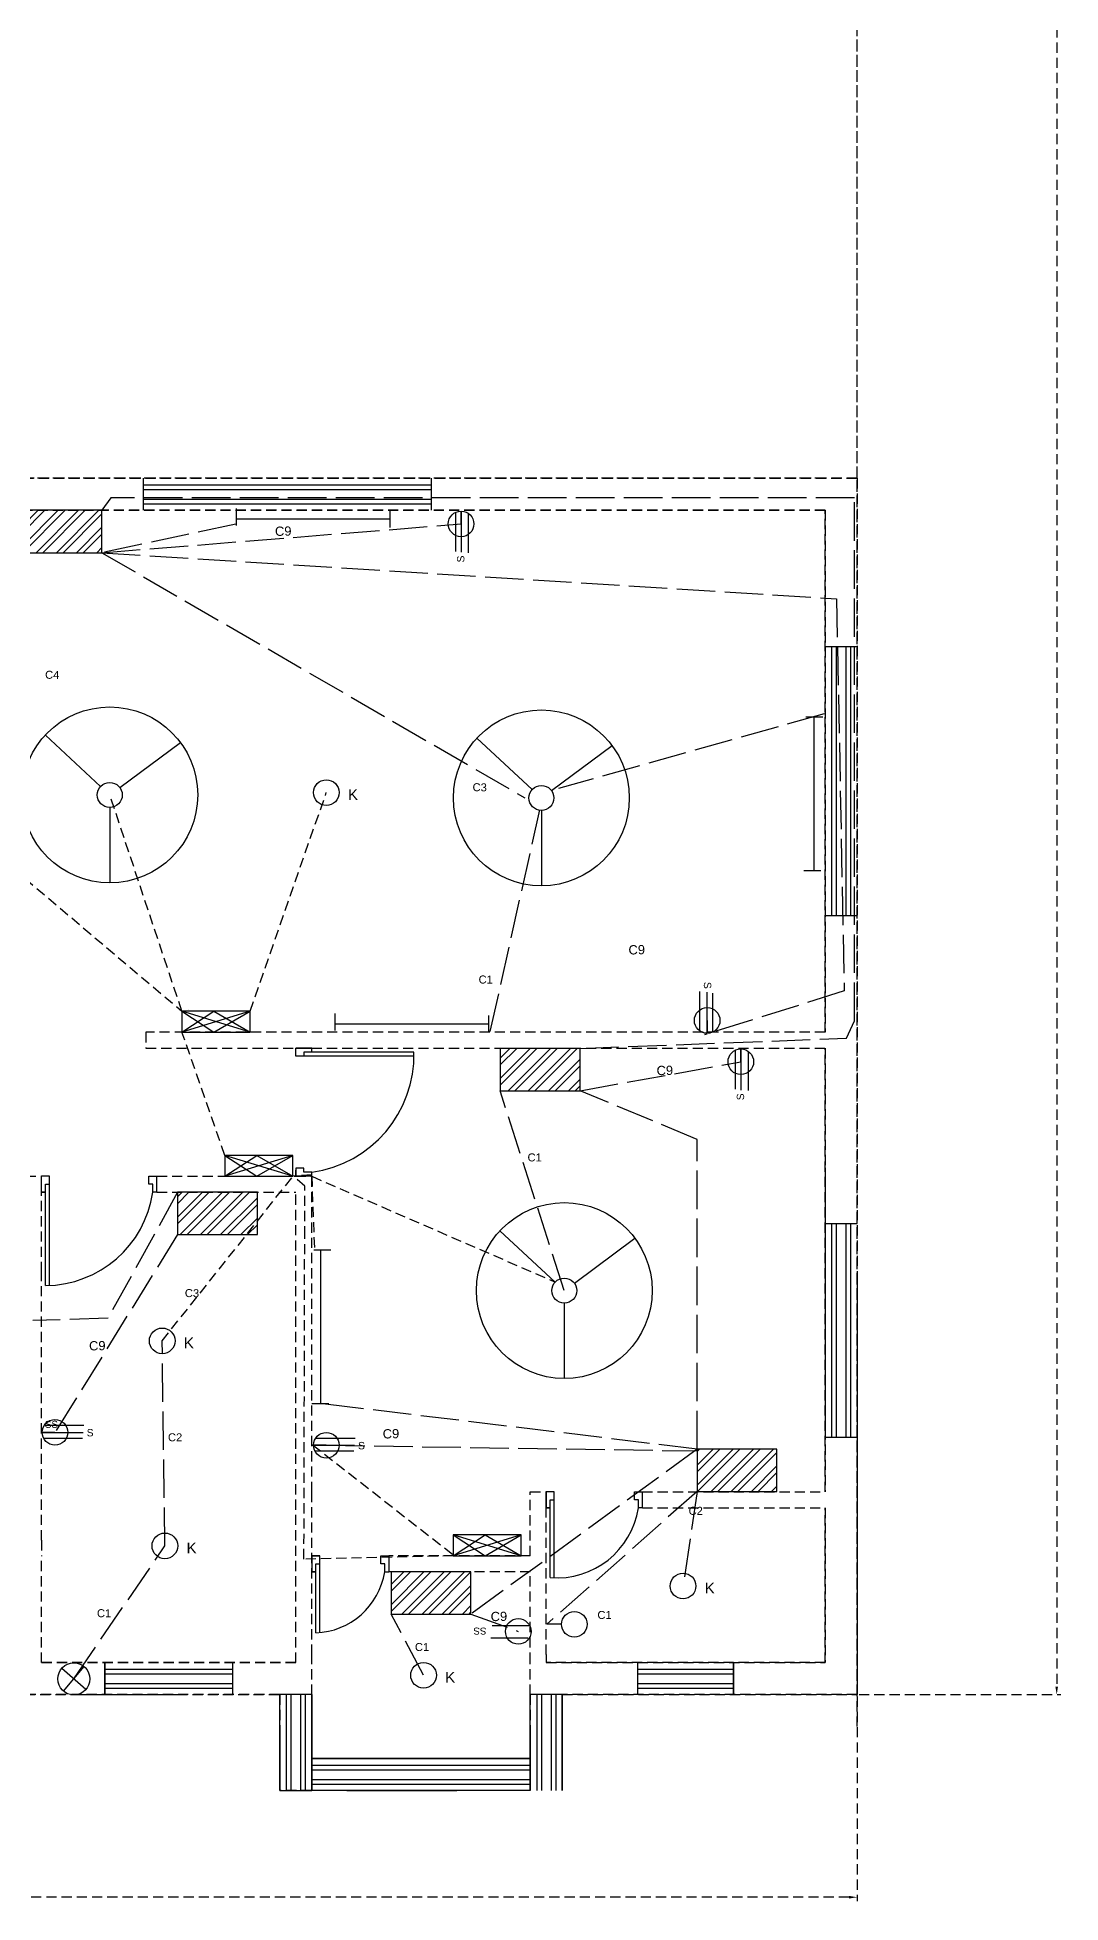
# Model space of a CAD drawing. Header units: millimetres. Extents: x 5814 to 14117, y 764 to 2474.
# Drawn here: x 12419 to 12739, y 1003 to 1586 of the extents above; entities that cross this region are included whole.
import ezdxf

# ---------------------------------------------------------------- set-up
doc = ezdxf.new("R2010")
doc.units = ezdxf.units.MM
doc.linetypes.add('ACAD_ISO02W100', pattern=[15, 12, -3])
doc.linetypes.add('HIDDEN2', pattern=[4.7625, 3.175, -1.5875])
doc.layers.get('0').update_dxf_attribs({"linetype": 'HIDDEN2'})
for name, color, linetype in [('conduit', 7, 'ACAD_ISO02W100'), ('doors', 6, 'Continuous'), ('emfittings', 7, 'Continuous'), ('fittings', 7, 'Continuous'), ('windows', 40, 'Continuous')]:
    doc.layers.add(name, color=color, linetype=linetype)
doc.layers.add('emconduit', color=1, linetype='HIDDEN2', plot=False)
doc.styles.get("Standard").update_dxf_attribs({"font": 'arial.ttf', "height": 4})
doc.dimstyles.new('dim', dxfattribs={"dimtxt": 16, "dimasz": 2.5, "dimexe": 1.25, "dimexo": 0.625, "dimtad": 1, "dimlunit": 4, "dimtxsty": 'Standard', "dimcen": 2.5, "dimadec": 0, "dimazin": 0, "dimtfac": 1, "dimtmove": 0, "dimatfit": 3, "dimfxl": 1, "dimarcsym": 0})

# ---------------------------------------------------------------- blocks, each defined once
blk = doc.blocks.new('*D35')
at = {"color": 0, "lineweight": -2, "transparency": 16777216}
for p, q in [((12676.13, 2444.25), (12739.15, 2444.25)), ((12737.9, 2441.75), (12737.9, 1070.88)), ((12676.13, 1068.38), (12739.15, 1068.38))]:
    blk.add_line(p, q, dxfattribs=at)
at = {"color": 0, "transparency": 16777216}
for points in [[(12737.48, 2441.75), (12738.31, 2441.75), (12737.9, 2444.25)], [(12737.48, 1070.88), (12738.31, 1070.88), (12737.9, 1068.38)]]:
    blk.add_solid(points, dxfattribs=at)
at = {"layer": 'Defpoints', "color": 0, "transparency": 16777216}
for p in [(12675.51, 2444.25), (12675.51, 1068.38), (12737.9, 1068.38)]:
    blk.add_point(p, dxfattribs=at)
at = {"color": 0, "transparency": 16777216, "insert": (12718.43, 1756.31), "char_height": 16, "attachment_point": 5, "rotation": 90}
blk.add_mtext('114\'-7{\\H1x;\\S3/4;}"', dxfattribs=at)
blk = doc.blocks.new('*D36')
at = {"color": 0, "lineweight": -2, "transparency": 16777216}
for p, q in [((10978.41, 1067.75), (10978.41, 1003.83)), ((12675.51, 1067.75), (12675.51, 1003.83)), ((12673.01, 1005.08), (10980.91, 1005.08))]:
    blk.add_line(p, q, dxfattribs=at)
at = {"color": 0, "transparency": 16777216}
for points in [[(10980.91, 1005.5), (10980.91, 1004.67), (10978.41, 1005.08)], [(12673.01, 1005.5), (12673.01, 1004.67), (12675.51, 1005.08)]]:
    blk.add_solid(points, dxfattribs=at)
at = {"layer": 'Defpoints', "color": 0, "transparency": 16777216}
for p in [(10978.41, 1068.38), (12675.51, 1068.38), (10978.41, 1005.08)]:
    blk.add_point(p, dxfattribs=at)
at = {"color": 0, "transparency": 16777216, "insert": (11830.99, 1013.88), "char_height": 16, "attachment_point": 5}
blk.add_mtext('141\'-5"', dxfattribs=at)

msp = doc.modelspace()

# ---------------------------------------------------------------- hatches: boundary and pattern name
at = {"layer": 'fittings'}
h = msp.add_hatch(dxfattribs=at)
h.set_pattern_fill('ANSI32', color=256, scale=0.468168)
h.set_pattern_definition([(45, (11034.608, 942.5436), (-3.1532, 3.1532), []), (45, (11036.71, 942.5436), (-3.1532, 3.1532), [])])
h.paths.add_polyline_path([(12439.551, 1425.123), (12439.551, 1438.351), (12414.601, 1438.351), (12414.601, 1425.123)])
h = msp.add_hatch(dxfattribs=at)
h.set_pattern_fill('ANSI32', color=256, scale=0.468168)
h.set_pattern_definition([(45, (11184.0164, 1110.647), (-3.1532, 3.1532), []), (45, (11186.1186, 1110.647), (-3.1532, 3.1532), [])])
h.paths.add_polyline_path([(12588.96, 1257.02), (12588.96, 1270.248), (12564.009, 1270.248), (12564.009, 1257.02)])
h = msp.add_hatch(dxfattribs=at)
h.set_pattern_fill('ANSI32', color=256, scale=0.468168)
h.set_pattern_definition([(45, (11083.2004, 1155.5873), (-3.1532, 3.1532), []), (45, (11085.3025, 1155.5873), (-3.1532, 3.1532), [])])
h.paths.add_polyline_path([(12488.144, 1212.079), (12488.144, 1225.308), (12463.193, 1225.308), (12463.193, 1212.079)])
h = msp.add_hatch(dxfattribs=at)
h.set_pattern_fill('ANSI32', color=256, scale=0.468168)
h.set_pattern_definition([(45, (11245.543, 1235.8175), (-3.1532, 3.1532), []), (45, (11247.645, 1235.8175), (-3.1532, 3.1532), [])])
h.paths.add_polyline_path([(12650.486, 1131.849), (12650.486, 1145.077), (12625.536, 1145.077), (12625.536, 1131.849)])
h = msp.add_hatch(dxfattribs=at)
h.set_pattern_fill('ANSI32', color=256, scale=0.468168)
h.set_pattern_definition([(45, (11149.935, 1274.1594), (-3.1532, 3.1532), []), (45, (11152.0373, 1274.1594), (-3.1532, 3.1532), [])])
h.paths.add_polyline_path([(12554.878, 1093.507), (12554.878, 1106.735), (12529.928, 1106.735), (12529.928, 1093.507)])

# ---------------------------------------------------------------- linework, layer by layer
for p, q in [((12675.505, 1058.379), (12675.505, 2434.248)), ((12675.505, 1448.362), (12675.505, 1592.362)), ((12665.505, 1448.362), (12305.505, 1448.362)), ((12665.505, 1448.362), (12305.505, 1448.362)), ((12675.505, 1068.379), (12675.505, 1448.362)), ((12665.505, 1438.379), (12224.484, 1438.379)), ((12665.505, 1438.379), (12224.484, 1438.379)), ((12665.505, 1438.362), (12257.505, 1438.362)), ((12665.505, 1438.362), (12257.505, 1438.362)), ((12486.532, 1438.362), (12486.532, 1438.379)), ((12665.505, 1438.362), (12512.554, 1438.362)), ((12665.505, 1438.362), (12512.554, 1438.362)), ((12665.505, 1275.322), (12665.505, 1438.379)), ((12665.505, 1275.322), (12665.505, 1438.379)), ((12665.505, 1275.322), (12453.307, 1275.322)), ((12453.307, 1275.322), (12453.307, 1270.322)), ((12453.307, 1272.822), (12453.307, 1272.822)), ((12453.307, 1270.322), (12500.106, 1270.322)), ((12505.106, 1270.322), (12500.106, 1270.322)), ((12505.106, 1270.322), (12665.505, 1270.322)), ((12665.505, 1131.731), (12665.505, 1270.322)), ((12665.505, 1131.731), (12665.505, 1270.322)), ((12415.718, 1230.308), (12420.718, 1230.308)), ((12415.718, 1230.308), (12420.718, 1230.308)), ((12420.718, 1200.373), (12420.718, 1230.308)), ((12420.718, 1225.308), (12420.718, 1230.308)), ((12456.738, 1230.308), (12500.106, 1230.308)), ((12456.738, 1230.308), (12500.106, 1230.308)), ((12456.738, 1225.308), (12456.738, 1230.308)), ((12500.106, 1230.308), (12505.106, 1230.308)), ((12456.738, 1225.308), (12500.106, 1225.308)), ((12456.738, 1225.308), (12500.106, 1225.308)), ((12420.718, 1116.618), (12420.718, 1200.373)), ((12420.718, 1116.618), (12420.718, 1200.373)), ((12573.413, 1111.731), (12573.413, 1131.731)), ((12573.413, 1131.731), (12578.413, 1131.731)), ((12578.413, 1126.731), (12578.413, 1131.731)), ((12608.432, 1131.731), (12665.505, 1131.731)), ((12608.432, 1126.731), (12608.432, 1131.731)), ((12608.432, 1126.731), (12665.505, 1126.731)), ((12665.505, 1078.379), (12665.505, 1126.731)), ((12665.505, 1078.379), (12665.505, 1126.731)), ((12420.718, 1116.618), (12420.718, 1111.618)), ((12420.718, 1116.618), (12420.718, 1111.618)), ((12420.718, 1078.379), (12420.718, 1111.618)), ((12573.413, 1111.731), (12529.193, 1111.731)), ((12529.193, 1111.731), (12529.193, 1106.731)), ((12573.413, 1106.731), (12529.193, 1106.731)), ((12566.859, 1093.83), (12566.859, 1093.847)), ((12500.106, 1078.379), (12420.718, 1078.379)), ((12505.106, 1068.379), (12505.106, 1080.879)), ((12573.413, 1068.379), (12573.413, 1078.379)), ((12578.413, 1080.879), (12578.413, 1078.379)), ((12665.505, 1078.379), (12578.413, 1078.379)), ((12495.106, 1068.379), (12495.106, 1048.379)), ((12495.106, 1068.379), (12495.106, 1048.379)), ((12505.106, 1068.379), (12505.106, 1048.379)), ((12505.106, 1068.379), (12505.106, 1038.379)), ((12573.413, 1068.379), (12573.413, 1048.379)), ((12675.505, 1068.379), (12583.413, 1068.379)), ((12675.505, 1068.379), (12583.413, 1068.379)), ((12583.413, 1068.379), (12583.413, 1038.379)), ((12495.106, 1048.379), (12495.106, 1038.379)), ((12505.106, 1038.379), (12495.106, 1038.379)), ((12505.106, 1038.379), (12495.106, 1038.379))]:
    msp.add_line(p, q)
for points in [[(12583.413, 1068.379), (12675.505, 1068.379), (12675.505, 1448.362), (12305.505, 1448.362)], [(12305.505, 1448.362), (12675.505, 1448.362), (12675.505, 1068.379), (12583.413, 1068.379)], [(12305.505, 1448.362), (12675.505, 1448.362), (12675.505, 1068.379), (12583.413, 1068.379)], [(12305.505, 1448.362), (12675.505, 1448.362), (12675.505, 1068.379), (12583.413, 1068.379)], [(12665.505, 1275.322), (12665.505, 1438.379), (12224.484, 1438.379)], [(12257.505, 1438.362), (12665.505, 1438.362), (12665.505, 1275.322)], [(12257.505, 1438.362), (12665.505, 1438.362), (12665.505, 1275.322)], [(12665.505, 1270.322), (12665.505, 1131.731)], [(12665.505, 1131.731), (12665.505, 1270.322)], [(12665.505, 1270.322), (12665.505, 1131.731)], [(12505.106, 1131.731), (12505.106, 1230.308)], [(12505.106, 1131.731), (12505.106, 1230.308)], [(12500.106, 1116.618), (12500.106, 1225.308)], [(12500.106, 1116.618), (12500.106, 1225.308)], [(12675.505, 1198.362), (12675.505, 1068.379), (12583.413, 1068.379)], [(12675.505, 1198.362), (12675.505, 1068.379), (12583.413, 1068.379)], [(12505.106, 1080.879), (12505.106, 1131.731)], [(12578.413, 1080.879), (12578.413, 1131.731)], [(12665.505, 1126.731), (12665.505, 1078.379), (12578.413, 1078.379)], [(12578.413, 1078.379), (12665.505, 1078.379), (12665.505, 1126.731)], [(12665.505, 1126.731), (12665.505, 1078.379), (12578.413, 1078.379)], [(12665.505, 1126.731), (12665.505, 1078.379), (12578.413, 1078.379)], [(12665.505, 1126.731), (12665.505, 1078.379), (12578.413, 1078.379)], [(12500.106, 1078.379), (12500.106, 1116.618)], [(12573.413, 1078.379), (12573.413, 1106.731)], [(12500.106, 1078.379), (12420.718, 1078.379)], [(12420.718, 1078.379), (12500.106, 1078.379)], [(12500.106, 1078.379), (12420.718, 1078.379)], [(12272.597, 1068.379), (12495.106, 1068.379)], [(12495.106, 1068.379), (12272.597, 1068.379)], [(12495.106, 1068.379), (12272.597, 1068.379)], [(12495.106, 1068.379), (12272.597, 1068.379)], [(12495.106, 1068.379), (12277.597, 1068.379)], [(12495.106, 1068.379), (12277.597, 1068.379)], [(12495.106, 1068.379), (12277.597, 1068.379)], [(12495.106, 1068.379), (12277.597, 1068.379)]]:
    msp.add_lwpolyline(points)
at = {"layer": 'conduit'}
for p, q in [((12442.295, 1442.237), (12439.551, 1438.351)), ((12674.68, 1442.237), (12442.295, 1442.237)), ((12674.68, 1278.859), (12674.68, 1442.237)), ((12439.551, 1425.123), (12551.788, 1434.105)), ((12481.413, 1434.019), (12439.551, 1425.123)), ((12439.551, 1425.123), (12571.73, 1348.53)), ((12439.551, 1425.123), (12669.107, 1410.743)), ((12669.107, 1410.743), (12671.486, 1288.206)), ((12665.266, 1374.813), (12582.241, 1351.441)), ((12560.905, 1275.555), (12576.41, 1344.782)), ((12671.486, 1288.206), (12627.874, 1274.473)), ((12672.205, 1273.465), (12674.68, 1278.859)), ((12588.96, 1270.248), (12672.205, 1273.465)), ((12588.96, 1257.02), (12639.188, 1266.082)), ((12584.037, 1194.597), (12564.009, 1257.02)), ((12564.009, 1257.02), (12588.96, 1257.02)), ((12625.536, 1241.844), (12588.96, 1257.02)), ((12625.536, 1145.077), (12625.536, 1241.844)), ((12463.193, 1225.308), (12441.482, 1185.983)), ((12463.193, 1212.079), (12424.88, 1150.314)), ((12441.482, 1185.983), (12418, 1185.242)), ((12459.231, 1114.838), (12458.382, 1178.894)), ((12625.536, 1145.077), (12507.838, 1159.305)), ((12509.665, 1146.286), (12625.536, 1144.515)), ((12625.536, 1145.077), (12554.878, 1093.507)), ((12625.536, 1131.849), (12578.543, 1090.352)), ((12625.536, 1131.849), (12621.138, 1102.312)), ((12430.762, 1073.28), (12459.231, 1114.838)), ((12540.046, 1074.43), (12529.928, 1093.507)), ((12529.928, 1093.507), (12554.878, 1093.507)), ((12554.878, 1093.507), (12569.653, 1088.133))]:
    msp.add_line(p, q, dxfattribs=at)
at = {"layer": 'doors'}
for p, q in [((12500.106, 1267.822), (12500.106, 1270.322)), ((12500.106, 1270.322), (12505.106, 1270.322)), ((12420.718, 1225.308), (12421.968, 1225.308)), ((12420.718, 1225.308), (12421.968, 1225.308)), ((12505.106, 1111.731), (12505.106, 1106.731)), ((12505.106, 1111.731), (12505.106, 1106.731)), ((12505.106, 1106.731), (12506.356, 1106.731)), ((12505.106, 1106.731), (12506.356, 1106.731))]:
    msp.add_line(p, q, dxfattribs=at)
at = {"layer": 'doors', "color": 215, "true_color": 0xa953a0}
for p, q in [((12500.106, 1267.822), (12500.106, 1270.322)), ((12505.106, 1270.322), (12500.106, 1270.322)), ((12528.857, 1267.822), (12500.106, 1267.822)), ((12537.03, 1267.822), (12500.106, 1267.822)), ((12528.821, 1269.072), (12502.606, 1269.072)), ((12502.606, 1269.072), (12502.606, 1267.822)), ((12537.053, 1269.072), (12502.606, 1269.072)), ((12502.606, 1269.072), (12502.606, 1267.822)), ((12423.218, 1230.308), (12420.718, 1230.308)), ((12420.718, 1225.308), (12420.718, 1230.308)), ((12423.218, 1230.308), (12420.718, 1230.308)), ((12420.718, 1225.308), (12420.718, 1230.308)), ((12423.218, 1196.18), (12423.218, 1230.308)), ((12423.218, 1196.18), (12423.218, 1230.308)), ((12454.238, 1227.808), (12454.238, 1230.308)), ((12454.238, 1227.808), (12454.238, 1230.308)), ((12454.238, 1230.308), (12456.738, 1230.308)), ((12454.238, 1227.808), (12454.238, 1230.308)), ((12454.238, 1227.808), (12454.238, 1230.308)), ((12454.238, 1230.308), (12456.738, 1230.308)), ((12456.738, 1225.308), (12456.738, 1230.308)), ((12456.738, 1225.308), (12456.738, 1230.308)), ((12502.606, 1232.803), (12500.106, 1232.803)), ((12500.106, 1232.803), (12500.106, 1230.303)), ((12502.606, 1232.803), (12500.106, 1232.803)), ((12500.106, 1232.803), (12500.106, 1230.303)), ((12505.106, 1230.303), (12500.106, 1230.303)), ((12505.106, 1230.303), (12500.106, 1230.303)), ((12502.606, 1231.553), (12502.606, 1232.803)), ((12502.606, 1231.553), (12502.606, 1232.803)), ((12505.106, 1231.553), (12502.606, 1231.553)), ((12505.106, 1231.553), (12502.606, 1231.553)), ((12505.106, 1230.303), (12505.106, 1231.553)), ((12505.106, 1230.303), (12505.106, 1231.553)), ((12421.968, 1196.145), (12421.968, 1227.808)), ((12421.968, 1227.808), (12423.218, 1227.808)), ((12421.968, 1196.145), (12421.968, 1227.808)), ((12421.968, 1227.808), (12423.218, 1227.808)), ((12455.488, 1227.808), (12454.238, 1227.808)), ((12455.488, 1227.808), (12454.238, 1227.808)), ((12455.488, 1225.308), (12455.488, 1227.808)), ((12455.488, 1225.308), (12455.488, 1227.808)), ((12455.488, 1225.308), (12455.488, 1227.808)), ((12455.488, 1225.308), (12455.488, 1227.808)), ((12456.738, 1225.308), (12455.488, 1225.308)), ((12456.738, 1225.308), (12455.488, 1225.308)), ((12578.413, 1131.731), (12578.413, 1126.731)), ((12580.913, 1131.731), (12578.413, 1131.731)), ((12578.413, 1126.731), (12578.413, 1131.731)), ((12580.913, 1107.774), (12580.913, 1131.731)), ((12580.913, 1104.854), (12580.913, 1131.731)), ((12605.932, 1129.231), (12605.932, 1131.731)), ((12605.932, 1129.231), (12605.932, 1131.731)), ((12605.932, 1131.731), (12608.432, 1131.731)), ((12608.432, 1126.731), (12608.432, 1131.731)), ((12578.413, 1126.731), (12579.663, 1126.731)), ((12579.663, 1126.731), (12578.413, 1126.731)), ((12579.663, 1107.677), (12579.663, 1129.231)), ((12579.663, 1129.231), (12580.913, 1129.231)), ((12579.663, 1104.92), (12579.663, 1129.231)), ((12579.663, 1129.231), (12580.913, 1129.231)), ((12607.182, 1129.231), (12605.932, 1129.231)), ((12607.182, 1126.731), (12607.182, 1129.231)), ((12607.182, 1126.731), (12607.182, 1129.231)), ((12608.432, 1126.731), (12607.182, 1126.731)), ((12505.106, 1111.731), (12507.606, 1111.731)), ((12507.606, 1111.731), (12505.106, 1111.731)), ((12505.106, 1111.731), (12507.606, 1111.731)), ((12506.356, 1087.677), (12506.356, 1109.231)), ((12506.356, 1109.231), (12507.606, 1109.231)), ((12506.356, 1087.677), (12506.356, 1109.231)), ((12506.356, 1109.231), (12507.606, 1109.231)), ((12507.606, 1087.758), (12507.606, 1111.731)), ((12507.606, 1087.774), (12507.606, 1111.731)), ((12526.693, 1111.731), (12529.193, 1111.731)), ((12526.693, 1111.731), (12529.193, 1111.731)), ((12526.693, 1109.231), (12526.693, 1111.731)), ((12527.943, 1109.231), (12526.693, 1109.231)), ((12527.943, 1106.731), (12527.943, 1109.231)), ((12529.193, 1111.731), (12529.193, 1106.731)), ((12506.356, 1106.731), (12505.106, 1106.731)), ((12527.943, 1106.731), (12529.193, 1106.731))]:
    msp.add_line(p, q, dxfattribs=at)
at = {"layer": 'doors'}
msp.add_lwpolyline([(12500.106, 1267.822), (12500.106, 1270.322)], dxfattribs=at)
at = {"layer": 'doors', "color": 215, "true_color": 0xa953a0}
for points in [[(12505.106, 1269.072), (12505.106, 1270.322)], [(12505.106, 1269.072), (12505.106, 1270.322)], [(12500.106, 1230.303), (12500.106, 1232.248)], [(12500.106, 1230.303), (12500.106, 1232.248)], [(12421.968, 1225.308), (12420.718, 1225.308)], [(12421.968, 1225.308), (12420.718, 1225.308)], [(12579.663, 1126.731), (12578.413, 1126.731)]]:
    msp.add_lwpolyline(points, dxfattribs=at)
for centre, radius, start, end in [((12500.045, 1268.223), 37.018, 277.858904, 1.314978), ((12421.614, 1230.397), 34.254, 270.592849, 351.455243), ((12421.614, 1230.397), 34.254, 270.592849, 351.455243), ((12581.639, 1130.693), 25.849, 265.615091, 351.184415), ((12505.51, 1110.391), 22.73, 272.134277, 350.734527)]:
    msp.add_arc(centre, radius, start, end, dxfattribs=at)
at = {"layer": 'emconduit'}
for p, q in [((12350.118, 1378.682), (12464.544, 1281.861)), ((12464.544, 1281.861), (12442.007, 1349.448)), ((12485.85, 1281.861), (12509.672, 1350.175)), ((12477.949, 1236.852), (12464.544, 1275.322)), ((12458.382, 1178.894), (12499.255, 1230.313)), ((12505.106, 1230.763), (12499.255, 1230.313)), ((12502.958, 1227.235), (12499.255, 1230.313)), ((12505.106, 1230.308), (12581.179, 1197.253)), ((12505.106, 1230.303), (12505.963, 1207.184)), ((12502.921, 1211.538), (12502.958, 1227.235)), ((12502.685, 1110.72), (12502.921, 1211.538)), ((12549.142, 1112.131), (12505.371, 1146.336)), ((12549.256, 1111.75), (12502.685, 1110.72))]:
    msp.add_line(p, q, dxfattribs=at)
at = {"layer": 'emfittings'}
for p, q in [((12464.544, 1275.322), (12474.572, 1281.861)), ((12485.85, 1275.322), (12464.544, 1281.861)), ((12464.544, 1281.861), (12474.572, 1275.322)), ((12485.85, 1281.861), (12464.544, 1275.322)), ((12474.572, 1281.861), (12485.85, 1275.322)), ((12474.572, 1275.322), (12485.85, 1281.861)), ((12477.949, 1230.313), (12487.977, 1236.852)), ((12499.255, 1230.313), (12477.949, 1236.852)), ((12477.949, 1236.852), (12487.977, 1230.313)), ((12499.255, 1236.852), (12477.949, 1230.313)), ((12487.977, 1236.852), (12499.255, 1230.313)), ((12487.977, 1230.313), (12499.255, 1236.852)), ((12549.256, 1111.75), (12559.284, 1118.289)), ((12570.562, 1111.75), (12549.256, 1118.289)), ((12549.256, 1118.289), (12559.284, 1111.75)), ((12570.562, 1118.289), (12549.256, 1111.75)), ((12559.284, 1118.289), (12570.562, 1111.75)), ((12559.284, 1111.75), (12570.562, 1118.289))]:
    msp.add_line(p, q, dxfattribs=at)
for points in [[(12464.544, 1275.322), (12485.85, 1275.322), (12485.85, 1281.861), (12464.544, 1281.861)], [(12477.949, 1230.313), (12499.255, 1230.313), (12499.255, 1236.852), (12477.949, 1236.852)], [(12549.256, 1111.75), (12570.562, 1111.75), (12570.562, 1118.289), (12549.256, 1118.289)]]:
    msp.add_lwpolyline(points, close=True, dxfattribs=at)
at = {"layer": 'fittings'}
for p, q in [((12481.628, 1433.634), (12481.628, 1438.941)), ((12481.628, 1435.69), (12521.281, 1435.69)), ((12481.628, 1435.69), (12529.628, 1435.69)), ((12521.281, 1435.69), (12529.628, 1435.69)), ((12529.628, 1433.037), (12529.628, 1438.344)), ((12550.016, 1437.579), (12550.016, 1425.533)), ((12551.788, 1434.105), (12551.788, 1438.004)), ((12551.788, 1438.004), (12551.788, 1425.257)), ((12554.039, 1437.289), (12554.039, 1425.105)), ((12664.786, 1373.711), (12659.478, 1373.711)), ((12662.132, 1365.364), (12662.132, 1373.711)), ((12662.132, 1325.711), (12662.132, 1373.711)), ((12439.148, 1352.105), (12421.883, 1368.151)), ((12445.142, 1351.772), (12464.077, 1365.809)), ((12574.012, 1351.169), (12556.747, 1367.215)), ((12580.005, 1350.837), (12598.94, 1364.874)), ((12662.132, 1325.711), (12662.132, 1365.364)), ((12442.007, 1345.546), (12442.007, 1321.975)), ((12576.87, 1344.61), (12576.87, 1321.039)), ((12664.188, 1325.711), (12658.881, 1325.711)), ((12626.432, 1275.803), (12626.432, 1287.987)), ((12628.684, 1275.087), (12628.684, 1287.835)), ((12630.455, 1275.513), (12630.455, 1287.559)), ((12512.476, 1275.858), (12512.476, 1281.166)), ((12512.476, 1277.915), (12552.129, 1277.915)), ((12512.476, 1277.915), (12560.476, 1277.915)), ((12552.129, 1277.915), (12560.476, 1277.915)), ((12560.476, 1275.261), (12560.476, 1280.568)), ((12628.684, 1278.987), (12628.684, 1275.087)), ((12637.416, 1269.556), (12637.416, 1257.51)), ((12639.188, 1266.082), (12639.188, 1269.981)), ((12639.188, 1269.981), (12639.188, 1257.234)), ((12641.439, 1269.266), (12641.439, 1257.082)), ((12581.179, 1197.253), (12563.914, 1213.3)), ((12505.782, 1207.305), (12511.089, 1207.305)), ((12507.838, 1207.305), (12507.838, 1167.651)), ((12507.838, 1207.305), (12507.838, 1159.305)), ((12587.172, 1196.921), (12606.107, 1210.958)), ((12584.037, 1190.694), (12584.037, 1167.124)), ((12507.838, 1167.651), (12507.838, 1159.305)), ((12505.184, 1159.305), (12510.492, 1159.305)), ((12424.88, 1150.314), (12420.981, 1150.314)), ((12420.981, 1150.314), (12433.728, 1150.314)), ((12421.406, 1148.542), (12433.452, 1148.542)), ((12421.696, 1152.565), (12433.88, 1152.565)), ((12506.481, 1148.537), (12518.666, 1148.537)), ((12509.665, 1146.286), (12505.766, 1146.286)), ((12505.766, 1146.286), (12518.514, 1146.286)), ((12506.192, 1144.515), (12518.237, 1144.515)), ((12572.96, 1089.819), (12561.494, 1089.819)), ((12583.171, 1090.352), (12578.543, 1090.352)), ((12572.684, 1085.99), (12561.086, 1085.99)), ((12434.51, 1069.97), (12427.014, 1076.589)), ((12427.566, 1069.434), (12430.762, 1073.28)), ((12430.762, 1073.28), (12433.958, 1077.125))]:
    msp.add_line(p, q, dxfattribs=at)
for points in [[(12414.601, 1425.123), (12439.551, 1425.123), (12439.551, 1438.351), (12414.601, 1438.351)], [(12564.009, 1257.02), (12588.96, 1257.02), (12588.96, 1270.248), (12564.009, 1270.248)], [(12463.193, 1212.079), (12488.144, 1212.079), (12488.144, 1225.308), (12463.193, 1225.308)], [(12625.536, 1131.849), (12650.486, 1131.849), (12650.486, 1145.077), (12625.536, 1145.077)], [(12529.928, 1093.507), (12554.878, 1093.507), (12554.878, 1106.735), (12529.928, 1106.735)]]:
    msp.add_lwpolyline(points, close=True, dxfattribs=at)
for centre, radius in [((12551.788, 1434.105), 4), ((12442.007, 1349.448), 27.473), ((12576.87, 1348.512), 27.473), ((12442.007, 1349.448), 3.903), ((12509.672, 1350.175), 4.013), ((12576.87, 1348.512), 3.903), ((12628.684, 1278.987), 4), ((12639.188, 1266.082), 4), ((12584.037, 1194.597), 27.473), ((12584.037, 1194.597), 3.903), ((12458.382, 1178.894), 4.013), ((12424.88, 1150.314), 4), ((12509.665, 1146.286), 4), ((12459.231, 1114.838), 4.013), ((12621.138, 1102.312), 4.013), ((12569.653, 1088.133), 4), ((12587.171, 1090.352), 4), ((12430.762, 1073.28), 5), ((12540.046, 1074.43), 4.013)]:
    msp.add_circle(centre, radius, dxfattribs=at)
at = {"layer": 'windows', "color": 31, "true_color": 0xfecc66}
for p, q in [((12452.554, 1438.362), (12452.554, 1448.362)), ((12542.554, 1438.362), (12542.554, 1448.362)), ((12665.505, 1395.822), (12675.505, 1395.822)), ((12665.505, 1395.822), (12675.505, 1395.822)), ((12665.505, 1311.822), (12675.505, 1311.822)), ((12665.505, 1215.567), (12675.505, 1215.567)), ((12665.505, 1148.845), (12675.505, 1148.845)), ((12440.413, 1078.379), (12440.413, 1068.379)), ((12480.411, 1068.379), (12480.411, 1078.379)), ((12606.913, 1078.379), (12606.913, 1068.379)), ((12636.913, 1068.379), (12636.913, 1078.379)), ((12505.106, 1068.379), (12495.106, 1068.379)), ((12583.413, 1068.379), (12573.413, 1068.379)), ((12495.106, 1038.379), (12495.106, 1048.379)), ((12505.106, 1048.379), (12505.106, 1038.379)), ((12495.106, 1038.379), (12505.106, 1038.379))]:
    msp.add_line(p, q, dxfattribs=at)
at = {"layer": 'windows'}
for p, q in [((12542.554, 1438.362), (12542.554, 1448.362)), ((12482.554, 1438.362), (12482.554, 1438.379)), ((12512.554, 1438.362), (12512.554, 1438.379)), ((12466.583, 1282.315), (12466.583, 1282.332)), ((12440.413, 1068.379), (12440.413, 1078.379)), ((12636.913, 1078.379), (12636.913, 1068.379)), ((12431.626, 1068.379), (12465.961, 1068.379)), ((12505.106, 1068.379), (12495.106, 1068.379)), ((12495.106, 1038.379), (12495.106, 1068.379)), ((12495.106, 1038.379), (12495.106, 1068.379)), ((12505.106, 1038.379), (12505.106, 1068.379)), ((12583.413, 1068.379), (12573.413, 1068.379)), ((12573.413, 1038.379), (12573.413, 1068.379)), ((12573.413, 1038.379), (12573.413, 1068.379)), ((12583.413, 1038.379), (12583.413, 1068.379)), ((12495.106, 1057.368), (12495.106, 1038.379)), ((12573.413, 1057.368), (12573.413, 1038.379)), ((12505.106, 1050.879), (12505.106, 1038.379)), ((12495.106, 1048.379), (12495.106, 1038.379)), ((12573.413, 1048.379), (12505.106, 1048.379)), ((12573.413, 1038.379), (12505.106, 1038.379)), ((12573.413, 1038.379), (12505.106, 1038.379)), ((12516.118, 1038.379), (12550.453, 1038.379))]:
    msp.add_line(p, q, dxfattribs=at)
at = {"layer": 'windows', "color": 31, "true_color": 0xfecc66}
for points in [[(12452.554, 1446.362), (12542.554, 1446.362)], [(12452.554, 1444.862), (12542.554, 1444.862)], [(12452.554, 1441.862), (12542.554, 1441.862)], [(12452.554, 1440.362), (12542.554, 1440.362)], [(12667.505, 1395.822), (12667.505, 1311.822)], [(12669.005, 1395.822), (12669.005, 1311.822)], [(12672.005, 1395.822), (12672.005, 1311.822)], [(12673.505, 1395.822), (12673.505, 1311.822)], [(12667.505, 1215.567), (12667.505, 1182.141)], [(12667.505, 1215.567), (12667.505, 1148.845)], [(12669.005, 1215.567), (12669.005, 1182.141)], [(12669.005, 1215.567), (12669.005, 1148.845)], [(12672.005, 1215.567), (12672.005, 1182.141)], [(12672.005, 1215.567), (12672.005, 1148.845)], [(12673.505, 1215.567), (12673.505, 1182.141)], [(12673.505, 1215.567), (12673.505, 1148.845)], [(12440.413, 1076.379), (12480.411, 1076.379)], [(12440.413, 1074.879), (12480.411, 1074.879)], [(12606.913, 1076.379), (12636.913, 1076.379)], [(12606.913, 1074.879), (12636.913, 1074.879)], [(12440.413, 1071.879), (12480.411, 1071.879)], [(12440.413, 1070.379), (12480.411, 1070.379)], [(12497.106, 1068.379), (12497.106, 1038.379)], [(12498.606, 1068.379), (12498.606, 1038.379)], [(12501.606, 1068.379), (12501.606, 1038.379)], [(12503.106, 1068.379), (12503.106, 1038.379)], [(12575.413, 1068.379), (12575.413, 1038.379)], [(12576.913, 1068.379), (12576.913, 1038.379)], [(12579.913, 1068.379), (12579.913, 1038.379)], [(12581.413, 1068.379), (12581.413, 1038.379)], [(12606.913, 1071.879), (12636.913, 1071.879)], [(12606.913, 1070.379), (12636.913, 1070.379)], [(12505.106, 1046.379), (12573.413, 1046.379)], [(12505.106, 1044.879), (12573.413, 1044.879)], [(12505.106, 1041.879), (12573.413, 1041.879)], [(12505.106, 1040.379), (12573.413, 1040.379)]]:
    msp.add_lwpolyline(points, dxfattribs=at)
at = {"layer": 'windows'}
for points in [[(12665.505, 1232.989), (12665.505, 1148.845)], [(12480.411, 1068.379), (12480.411, 1078.379)], [(12505.106, 1038.379), (12505.106, 1068.379)], [(12505.106, 1068.379), (12505.106, 1038.379)], [(12505.106, 1038.379), (12505.106, 1068.379)], [(12505.106, 1038.379), (12505.106, 1068.379)], [(12583.413, 1038.379), (12583.413, 1068.379)], [(12583.413, 1068.379), (12583.413, 1038.379)], [(12583.413, 1038.379), (12583.413, 1068.379)], [(12583.413, 1038.379), (12583.413, 1068.379)], [(12573.413, 1048.379), (12505.106, 1048.379)], [(12505.106, 1048.379), (12573.413, 1048.379)], [(12573.413, 1048.379), (12505.106, 1048.379)], [(12573.413, 1048.379), (12505.106, 1048.379)]]:
    msp.add_lwpolyline(points, dxfattribs=at)

# ---------------------------------------------------------------- texts
at = {"layer": 'conduit'}
for s, height, rotation, p in [('C9', 2.8915, 1.059498, (12493.65, 1430.351)), ('C4', 2.5, 358.878138, (12421.773, 1385.755)), ('C3', 2.5, 358.878138, (12555.343, 1350.621)), ('C9', 2.8915, 1.059498, (12604.113, 1299.58)), ('C9', 2.8915, 1.059498, (12612.888, 1261.883)), ('C3', 2.5, 358.878138, (12465.439, 1192.595)), ('C9', 2.8915, 1.059498, (12435.55, 1175.88)), ('C9', 2.8915, 1.059498, (12527.316, 1148.382)), ('C9', 2.8915, 1.059498, (12561.048, 1091.316))]:
    msp.add_text(s, height=height, rotation=rotation, dxfattribs=at).set_placement(p)
for s, p in [('C1', (12557.244, 1290.529)), ('C1', (12572.552, 1234.95)), ('C2', (12460.185, 1147.515)), ('C2', (12622.87, 1124.543)), ('C1', (12437.998, 1092.563)), ('C1', (12594.378, 1092.006)), ('C1', (12537.356, 1082.005))]:
    msp.add_text(s, height=2.5, dxfattribs=at).set_placement(p)
at = {"layer": 'fittings'}
for s, height, rotation, p in [('S', 2.296, 90, (12552.821, 1422.076)), ('S', 2.296, 270, (12627.65, 1291.016)), ('S', 2.296, 90, (12640.221, 1254.053)), ('SS', 2.1855, 180, (12559.711, 1089.325))]:
    msp.add_text(s, height=height, rotation=rotation, dxfattribs=at).set_placement(p)
for s, height, p in [('K', 3.387, (12516.436, 1347.841)), ('K', 3.387, (12465.145, 1176.56)), ('SS', 2.1855, (12421.734, 1151.716)), ('S', 2.296, (12434.793, 1149.051)), ('S', 2.296, (12519.578, 1145.023)), ('K', 3.387, (12465.994, 1112.503)), ('K', 3.387, (12627.902, 1099.977)), ('K', 3.387, (12546.809, 1072.096))]:
    msp.add_text(s, height=height, dxfattribs=at).set_placement(p)

# ---------------------------------------------------------------- dimensions: what is measured, and where the dimension line sits
dim = msp.add_linear_dim(base=(12737.896, 1068.379), p1=(12675.505, 2444.248), p2=(12675.505, 1068.379), angle=90, dimstyle='dim')
dim.commit()
dim.dimension.update_dxf_attribs({"geometry": '*D35', "text_midpoint": (12718.43, 1756.313)})
dim = msp.add_linear_dim(base=(10978.412, 1005.084), p1=(12675.505, 1068.379), p2=(10978.412, 1068.379), dimstyle='dim')
dim.commit()
dim.dimension.update_dxf_attribs({"geometry": '*D36', "text_midpoint": (11830.995, 1005.084), "dimtype": 160})

doc.saveas('drawing.dxf')
